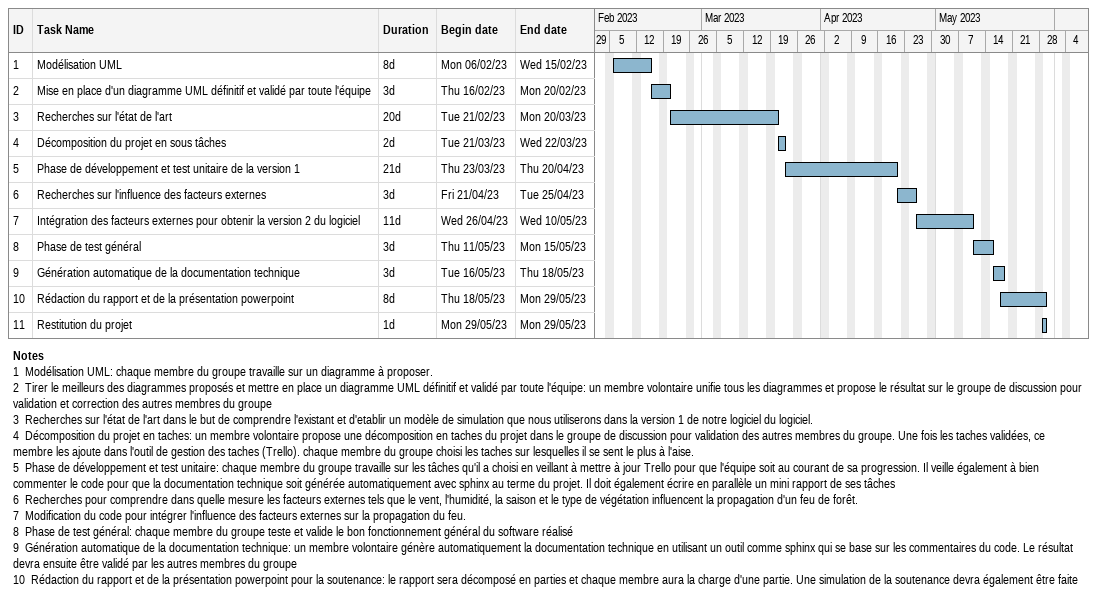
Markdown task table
| ID | Task | Duration | Start | Finish |
|---|---|---|---|---|
| 1 | Modélisation UML | 8d | 2023-02-06 | 2023-02-15 |
| 2 | Mise en place d'un diagramme UML définitif et validé par toute l'équipe | 3d | 2023-02-16 | 2023-02-20 |
| 3 | Recherches sur l'état de l'art | 20d | 2023-02-21 | 2023-03-20 |
| 4 | Décomposition du projet en sous tâches | 2d | 2023-03-21 | 2023-03-22 |
| 5 | Phase de développement et test unitaire de la version 1 | 21d | 2023-03-23 | 2023-04-20 |
| 6 | Recherches sur l'influence des facteurs externes | 3d | 2023-04-21 | 2023-04-25 |
| 7 | Intégration des facteurs externes pour obtenir la version 2 du logiciel | 11d | 2023-04-26 | 2023-05-10 |
| 8 | Phase de test général | 3d | 2023-05-11 | 2023-05-15 |
| 9 | Génération automatique de la documentation technique | 3d | 2023-05-16 | 2023-05-18 |
| 10 | Rédaction du rapport et de la présentation powerpoint | 8d | 2023-05-18 | 2023-05-29 |
| 11 | Restitution du projet | 1d | 2023-05-29 | 2023-05-29 |

Notes
- 1: Modélisation UML: chaque membre du groupe travaille sur un diagramme à proposer.
- 2: Tirer le meilleurs des diagrammes proposés et mettre en place un diagramme UML définitif et validé par toute l'équipe: un membre volontaire unifie tous les diagrammes et propose le résultat sur le groupe de discussion pour validation et correction des autres membres du groupe
- 3: Recherches sur l'état de l'art dans le but de comprendre l'existant et d'etablir un modèle de simulation que nous utiliserons dans la version 1 de notre logiciel du logiciel.
- 4: Décomposition du projet en taches: un membre volontaire propose une décomposition en taches du projet dans le groupe de discussion pour validation des autres membres du groupe. Une fois les taches validées, ce membre les ajoute dans l'outil de gestion des taches (Trello). chaque membre du groupe choisi les taches sur lesquelles il se sent le plus à l'aise.
- 5: Phase de développement et test unitaire: chaque membre du groupe travaille sur les tâches qu'il a choisi en veillant à mettre à jour Trello pour que l'équipe soit au courant de sa progression. Il veille également à bien commenter le code pour que la documentation technique soit générée automatiquement avec sphinx au terme du projet. Il doit également écrire en parallèle un mini rapport de ses tâches
- 6: Recherches pour comprendre dans quelle mesure les facteurs externes tels que le vent, l'humidité, la saison et le type de végétation influencent la propagation d'un feu de forêt.
- 7: Modification du code pour intégrer l'influence des facteurs externes sur la propagation du feu.
- 8: Phase de test général: chaque membre du groupe teste et valide le bon fonctionnement général du software réalisé
- 9: Génération automatique de la documentation technique: un membre volontaire génère automatiquement la documentation technique en utilisant un outil comme sphinx qui se base sur les commentaires du code. Le résultat devra ensuite être validé par les autres membres du groupe
- 10: Rédaction du rapport et de la présentation powerpoint pour la soutenance: le rapport sera décomposé en parties et chaque membre aura la charge d'une partie. Une simulation de la soutenance devra également être faite
